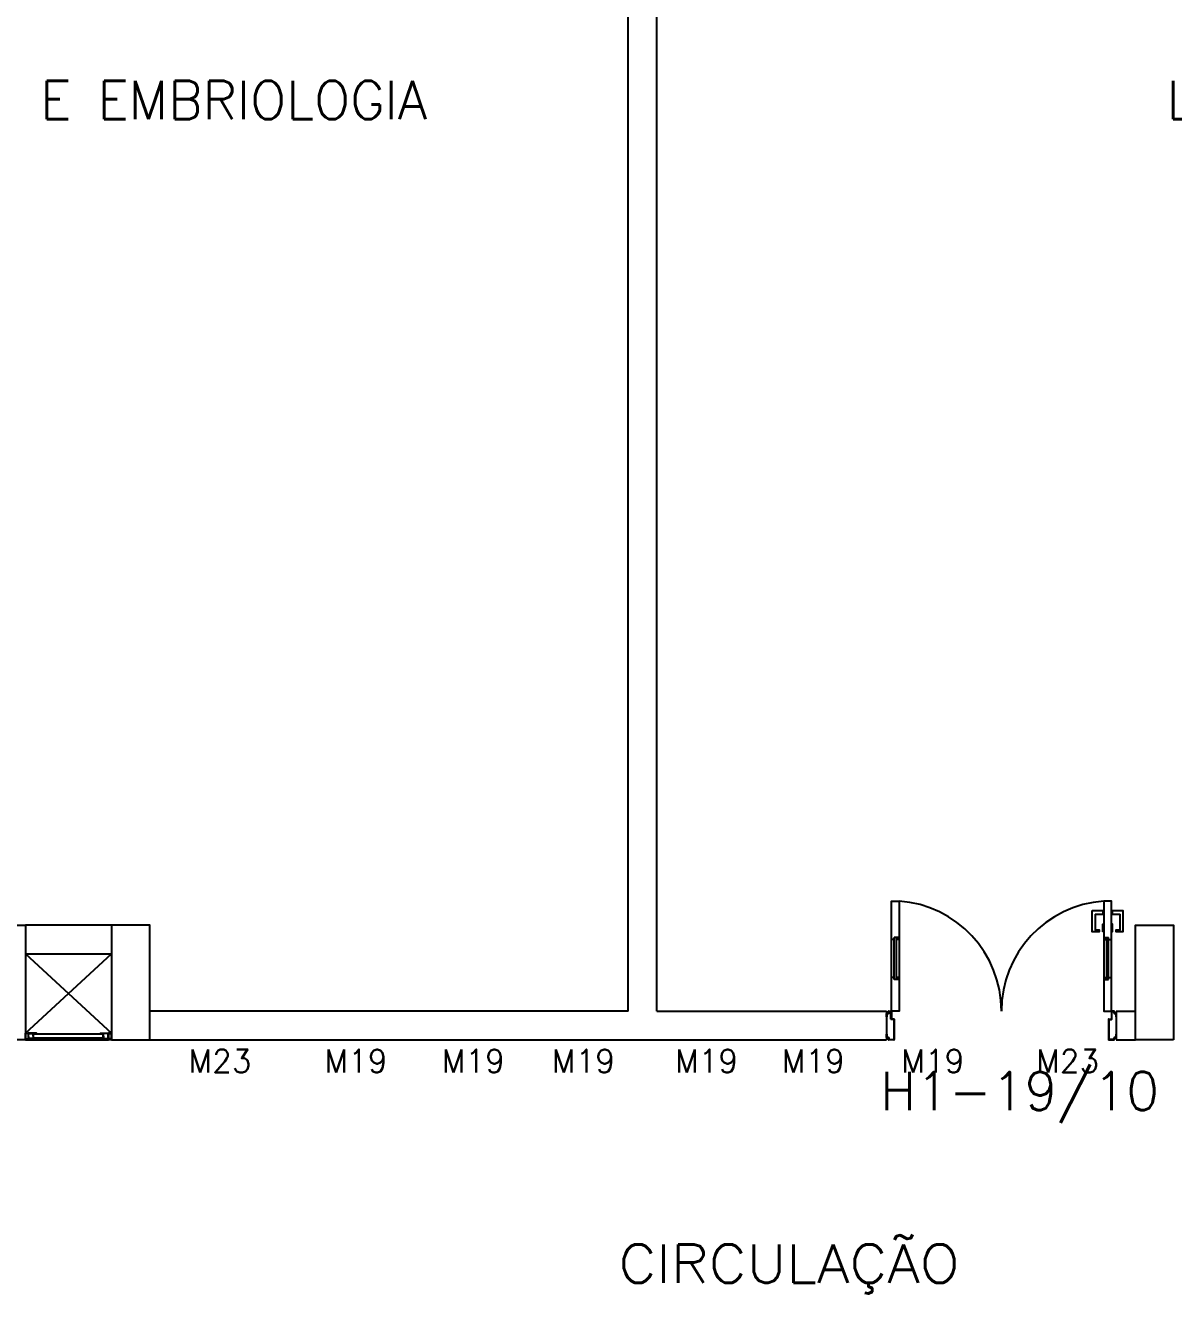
# Model space of a CAD drawing. Header units: millimetres. Extents: x 1887 to 2405, y 1100 to 1335.
# Drawn here: x 2229.36 to 2235.36, y 1231.4 to 1238.02 of the extents above; entities that cross this region are included whole.
import ezdxf

# ---------------------------------------------------------------- set-up
doc = ezdxf.new("R2010")
doc.units = ezdxf.units.MM
for name, color, linetype in [('AR-ALV', 2, 'Continuous'), ('AR-ESQ', 1, 'Continuous'), ('AR-ESTC', 3, 'Continuous'), ('AR-SHAFT', 1, 'Continuous'), ('AR-TXTCONG', 2, 'Continuous'), ('AR-TXTESQ1-CONG', 1, 'Continuous'), ('DT-ESQ-BAGUETE-C', 2, 'Continuous'), ('DT-ESQ-PERFIL CADEIRA-C', 2, 'Continuous'), ('DT-ESQ-PERFIL CADEIRA-V', 1, 'Continuous'), ('DT-ESQ-VENEZIANA-C', 2, 'Continuous'), ('DT-ESQ-VENEZIANA-V', 2, 'Continuous'), ('ENDEREÇO', 2, 'Continuous'), ('maçaneta', 1, 'Continuous'), ('mov', 1, 'Continuous'), ('PM-PERFIL U-C', 2, 'Continuous'), ('PM-VIDRO', 1, 'Continuous'), ('pm1', 2, 'Continuous'), ('pm2', 2, 'Continuous'), ('TEXTO', 2, 'Continuous')]:
    doc.layers.add(name, color=color, linetype=linetype)
doc.styles.add('S12', font='simplex.shx', dxfattribs={"width": 1.1, "height": 0.12})
doc.styles.add('S16', font='simplex.shx', dxfattribs={"width": 1.1, "height": 0.16})
doc.styles.add('UNB-100', font='simplex.shx', dxfattribs={"height": 0.2})
doc.styles.add('UNB1-100', font='simplex.shx', dxfattribs={"height": 0.2})

# ---------------------------------------------------------------- blocks, each defined once
blk = doc.blocks.new('EF01-P')
at = {"layer": 'DT-ESQ-BAGUETE-C', "ltscale": 0.1}
for points in [[(0.0015, 0.035), (0.015, 0.035), (0.015, 0.0335), (0.0015, 0.0335), (0.0015, 0.005), (0.015, 0.005), (0.015, 0.0035), (0.0015, 0.0035, -0.414214), (0, 0.005), (0, 0.0335, -0.414214)], [(0.4485, 0.035), (0.435, 0.035), (0.435, 0.0335), (0.4485, 0.0335), (0.4485, 0.005), (0.435, 0.005), (0.435, 0.0035), (0.4485, 0.0035, 0.414214), (0.45, 0.005), (0.45, 0.0335, 0.414214)]]:
    blk.add_lwpolyline(points, format="xyb", close=True, dxfattribs=at)
at = {"layer": 'DT-ESQ-PERFIL CADEIRA-C', "color": 2, "ltscale": 0.1}
for points in [[(0.01, 0.0015), (0.01, 0.003), (0.0015, 0.003, 1), (0.0015, 0), (0.015, 0, 0.414214), (0.0165, 0.0015), (0.0165, 0.0335), (0.043, 0.0335)], [(0.407, 0.0065), (0.432, 0.0065), (0.432, 0.0165), (0.4335, 0.0165), (0.4335, 0.0065, -0.414214), (0.432, 0.005), (0.407, 0.005), (0.3935, 0.005, -1), (0.3935, 0.008), (0.407, 0.008), (0.407, 0.02), (0.407, 0.032), (0.3935, 0.032, -1), (0.3935, 0.035), (0.407, 0.035), (0.4335, 0.035, -0.414214), (0.435, 0.0335), (0.435, 0.0015), (0.4485, 0.0015)]]:
    blk.add_lwpolyline(points, format="xyb", dxfattribs=at)
at = {"layer": 'DT-ESQ-PERFIL CADEIRA-C', "ltscale": 0.1}
for points in [[(0.043, 0.0065), (0.018, 0.0065), (0.018, 0.0165), (0.0165, 0.0165), (0.0165, 0.0065, 0.414214), (0.018, 0.005), (0.043, 0.005), (0.0565, 0.005, 1), (0.0565, 0.008), (0.043, 0.008), (0.043, 0.02), (0.043, 0.032), (0.0565, 0.032, 1), (0.0565, 0.035), (0.043, 0.035), (0.0165, 0.035, 0.414214), (0.015, 0.0335), (0.015, 0.0015), (0.0015, 0.0015)], [(0.0415, 0.02), (0.0415, 0.032, -0.414214), (0.043, 0.0335), (0.0565, 0.0335)], [(0.0415, 0.02), (0.0415, 0.008, 0.414214), (0.043, 0.0065), (0.0565, 0.0065)], [(0.4085, 0.02), (0.4085, 0.032, 0.414214), (0.407, 0.0335), (0.3935, 0.0335)], [(0.4085, 0.02), (0.4085, 0.008, -0.414214), (0.407, 0.0065), (0.3935, 0.0065)], [(0.44, 0.0015), (0.44, 0.003), (0.4485, 0.003, -1), (0.4485, 0), (0.435, 0, -0.414214), (0.4335, 0.0015), (0.4335, 0.0335), (0.407, 0.0335)]]:
    blk.add_lwpolyline(points, format="xyb", dxfattribs=at)
at = {"layer": 'DT-ESQ-PERFIL CADEIRA-V', "ltscale": 0.1}
blk.add_line((0.015, 0), (0.435, 0), dxfattribs=at)
at = {"layer": 'DT-ESQ-VENEZIANA-C', "ltscale": 0.1}
for p, q in [((0.043, 0.0105), (0.407, 0.0105)), ((0.043, 0.009), (0.407, 0.009))]:
    blk.add_line(p, q, dxfattribs=at)
at = {"layer": 'DT-ESQ-VENEZIANA-V', "ltscale": 0.1}
blk.add_line((0.043, 0.031), (0.407, 0.031), dxfattribs=at)
blk = doc.blocks.new('marco-d')
at = {"layer": 'PM-PERFIL U-C'}
for p, q in [((-0.0135, 0), (-0.0015, 0)), ((-0.025, -0.03), (-0.025, -0.0115)), ((-0.023, -0.03), (-0.025, -0.03)), ((-0.0235, -0.01), (-0.015, -0.01)), ((-0.0145, -0.012), (-0.023, -0.012)), ((-0.023, -0.012), (-0.023, -0.03)), ((-0.015, -0.01), (-0.015, -0.0015)), ((-0.002, -0.002), (-0.013, -0.002)), ((-0.013, -0.002), (-0.013, -0.0105)), ((-0.002, -0.0415), (-0.002, -0.002)), ((0.013, -0.043), (-0.0005, -0.043)), ((0, -0.0015), (0, -0.041)), ((0.0135, -0.041), (0, -0.041)), ((0.013, -0.043), (0.013, -0.148)), ((0.015, -0.0425), (0.015, -0.1485)), ((-0.025, -0.1385), (-0.025, -0.12)), ((-0.025, -0.12), (-0.023, -0.12)), ((-0.023, -0.12), (-0.023, -0.138)), ((-0.015, -0.14), (-0.0235, -0.14)), ((-0.023, -0.138), (-0.0145, -0.138)), ((-0.015, -0.1485), (-0.015, -0.14)), ((0.0135, -0.15), (-0.0135, -0.15)), ((-0.013, -0.1395), (-0.013, -0.148)), ((-0.013, -0.148), (0.013, -0.148))]:
    blk.add_line(p, q, dxfattribs=at)
for centre, start, end in [((-0.0135, -0.0015), 90, 180), ((-0.0015, -0.0015), 360, 90), ((-0.0235, -0.0115), 90, 180), ((-0.0145, -0.0105), 270, 0), ((-0.0005, -0.0415), 180, 270), ((0.0135, -0.0425), 0, 90), ((-0.0235, -0.1385), 180, 270), ((-0.0135, -0.1485), 180, 270), ((-0.0145, -0.1395), 0, 90), ((0.0135, -0.1485), 269.93864, 0)]:
    blk.add_arc(centre, 0.0015, start, end, dxfattribs=at)
blk = doc.blocks.new('marco-e')
at = {"layer": 'PM-PERFIL U-C'}
for p, q in [((-0.015, -0.0425), (-0.015, -0.1485)), ((-0.0135, -0.041), (0, -0.041)), ((-0.013, -0.043), (0.0005, -0.043)), ((-0.013, -0.043), (-0.013, -0.148)), ((0, -0.0015), (0, -0.041)), ((0.0135, 0), (0.0015, 0)), ((0.002, -0.0415), (0.002, -0.002)), ((0.002, -0.002), (0.013, -0.002)), ((0.013, -0.002), (0.013, -0.0105)), ((0.0145, -0.012), (0.023, -0.012)), ((0.015, -0.01), (0.015, -0.0015)), ((0.0235, -0.01), (0.015, -0.01)), ((0.023, -0.012), (0.023, -0.03)), ((0.023, -0.03), (0.025, -0.03)), ((0.025, -0.03), (0.025, -0.0115)), ((0.025, -0.12), (0.023, -0.12)), ((0.023, -0.12), (0.023, -0.138)), ((0.025, -0.1385), (0.025, -0.12)), ((-0.0135, -0.15), (0.0135, -0.15)), ((0.013, -0.148), (-0.013, -0.148)), ((0.013, -0.1395), (0.013, -0.148)), ((0.023, -0.138), (0.0145, -0.138)), ((0.015, -0.14), (0.0235, -0.14)), ((0.015, -0.1485), (0.015, -0.14))]:
    blk.add_line(p, q, dxfattribs=at)
for centre, start, end in [((-0.0135, -0.0425), 90, 180), ((0.0015, -0.0015), 90, 180), ((0.0005, -0.0415), 270, 0), ((0.0145, -0.0105), 180, 270), ((0.0135, -0.0015), 0, 90), ((0.0235, -0.0115), 0, 90), ((-0.0135, -0.1485), 180, 270.06136), ((0.0145, -0.1395), 90, 180), ((0.0135, -0.1485), 270, 0), ((0.0235, -0.1385), 270, 0)]:
    blk.add_arc(centre, 0.0015, start, end, dxfattribs=at)
blk = doc.blocks.new('PM6V')
at = {"layer": 'maçaneta'}
for points in [[(1.075, 0.675), (1.13, 0.675), (1.13, 0.655), (1.0915, 0.655, 0.414214), (1.09, 0.6535), (1.09, 0.575), (1.11, 0.575), (1.11, 0.565), (1.075, 0.565)], [(1.18, 0.675), (1.235, 0.675), (1.235, 0.565), (1.2, 0.565), (1.2, 0.575), (1.22, 0.575), (1.22, 0.6535, 0.414214), (1.2185, 0.655), (1.18, 0.655)]]:
    blk.add_lwpolyline(points, format="xyb", close=True, dxfattribs=at)
for points in [[(1.13, 0.565), (1.13, 0.605), (1.135, 0.605), (1.135, 0.565)], [(1.18, 0.565), (1.18, 0.605), (1.175, 0.605), (1.175, 0.565)]]:
    blk.add_lwpolyline(points, close=True, dxfattribs=at)
at = {"layer": 'mov'}
for centre, start, end in [((0.025, 0.1514), 359.86061, 86.01115), ((1.175, 0.1514), 93.98885, 180.13939)]:
    blk.add_arc(centre, 0.575, start, end, dxfattribs=at)
at = {"layer": 'PM-VIDRO'}
for p, q in [((0.04, 0.325), (0.04, 0.525)), ((0.05, 0.525), (0.05, 0.325)), ((1.15, 0.525), (1.15, 0.325)), ((1.16, 0.325), (1.16, 0.525))]:
    blk.add_line(p, q, dxfattribs=at)
at = {"layer": 'pm1'}
for p, q in [((0.065, 0.535), (0.04, 0.535)), ((0.04, 0.525), (0.04, 0.535)), ((0.05, 0.535), (0.05, 0.525)), ((0.065, 0.535), (0.065, 0.525)), ((1.135, 0.535), (1.135, 0.525)), ((1.135, 0.535), (1.16, 0.535)), ((1.15, 0.535), (1.15, 0.525)), ((1.16, 0.525), (1.16, 0.535)), ((0.04, 0.525), (0.025, 0.525)), ((0.065, 0.525), (0.05, 0.525)), ((1.135, 0.525), (1.15, 0.525)), ((1.16, 0.525), (1.175, 0.525)), ((0.04, 0.325), (0.025, 0.325)), ((0.04, 0.315), (0.04, 0.325)), ((0.065, 0.315), (0.04, 0.315)), ((0.065, 0.325), (0.05, 0.325)), ((0.05, 0.325), (0.05, 0.315)), ((0.065, 0.325), (0.065, 0.315)), ((1.135, 0.325), (1.135, 0.315)), ((1.135, 0.325), (1.15, 0.325)), ((1.135, 0.315), (1.16, 0.315)), ((1.15, 0.325), (1.15, 0.315)), ((1.16, 0.315), (1.16, 0.325)), ((1.16, 0.325), (1.175, 0.325))]:
    blk.add_line(p, q, dxfattribs=at)
for points in [[(0.025, 0.525), (0.025, 0.725), (0.065, 0.725), (0.065, 0.525)], [(1.175, 0.525), (1.175, 0.725), (1.135, 0.725), (1.135, 0.525)], [(0.065, 0.325), (0.065, 0.15), (0.025, 0.15), (0.025, 0.325)], [(1.135, 0.325), (1.135, 0.15), (1.175, 0.15), (1.175, 0.325)]]:
    blk.add_lwpolyline(points, dxfattribs=at)
at = {"layer": 'pm2'}
for p, q in [((0.025, 0.325), (0.025, 0.525)), ((0.065, 0.525), (0.065, 0.325)), ((1.135, 0.525), (1.135, 0.325)), ((1.175, 0.325), (1.175, 0.525))]:
    blk.add_line(p, q, dxfattribs=at)
at = {"layer": 'pm1'}
for name, p in [('marco-d', (0.025, 0.15)), ('marco-e', (1.175, 0.15))]:
    blk.add_blockref(name, p, dxfattribs=at)

msp = doc.modelspace()

# ---------------------------------------------------------------- linework, layer by layer
at = {"layer": 'AR-ALV'}
for p, q in [((2232.5097, 1233.3235), (2232.5097, 1241.0485)), ((2232.5097, 1232.8735), (2232.5097, 1241.0485)), ((2232.6597, 1232.8735), (2232.6597, 1241.0485)), ((2229.8097, 1233.3235), (2229.3597, 1233.3235)), ((2229.3597, 1233.1735), (2229.8097, 1233.1735)), ((2232.5097, 1232.8735), (2230.0097, 1232.8735)), ((2232.6597, 1232.8735), (2233.8597, 1232.8735)), ((2233.8597, 1232.8735), (2233.8597, 1232.7235)), ((2235.0597, 1232.8735), (2235.0597, 1232.7235)), ((2235.0597, 1232.8735), (2235.1597, 1232.8735)), ((2230.0097, 1232.7235), (2233.8597, 1232.7235)), ((2235.0597, 1232.7235), (2235.1597, 1232.7235))]:
    msp.add_line(p, q, dxfattribs=at)
at = {"layer": 'AR-ESTC'}
for points in [[(2229.3597, 1232.7235), (2229.1597, 1232.7235), (2229.1597, 1233.3235), (2229.3597, 1233.3235)], [(2229.8097, 1232.7235), (2230.0097, 1232.7235), (2230.0097, 1233.3235), (2229.8097, 1233.3235)], [(2235.3597, 1232.7235), (2235.1597, 1232.7235), (2235.1597, 1233.3235), (2235.3597, 1233.3235)]]:
    msp.add_lwpolyline(points, close=True, dxfattribs=at)
at = {"layer": 'AR-SHAFT'}
for p, q in [((2229.3597, 1233.1735), (2229.8092, 1232.758)), ((2229.3601, 1232.758), (2229.8097, 1233.1735))]:
    msp.add_line(p, q, dxfattribs=at)

# ---------------------------------------------------------------- block references
msp.add_blockref('PM6V', (2233.8597, 1232.7235))
at = {"layer": 'AR-ESQ'}
msp.add_blockref('EF01-P', (2229.3597, 1232.7235), dxfattribs=at)

# ---------------------------------------------------------------- texts
at = {"layer": 'AR-TXTCONG', "style": 'S16', "width": 1.1}
msp.add_text('CIRCULAÇÃO', height=0.2, rotation=0, dxfattribs=at).set_placement((2232.4591, 1231.455))
at = {"layer": 'AR-TXTESQ1-CONG', "style": 'S12'}
for s, p in [('M23', (2230.2122, 1232.5532)), ('M19', (2230.9228, 1232.5532)), ('M19', (2231.5355, 1232.5532)), ('M19', (2232.1113, 1232.5532)), ('M19', (2232.7546, 1232.5532)), ('M19', (2233.3121, 1232.5532)), ('M19', (2233.937, 1232.5532)), ('M23', (2234.6415, 1232.5532))]:
    msp.add_text(s, height=0.12, dxfattribs=at).set_placement(p)
at = {"layer": 'ENDEREÇO', "style": 'UNB1-100'}
msp.add_text('H1-19/10', height=0.2, dxfattribs=at).set_placement((2233.8259, 1232.3565))
at = {"layer": 'TEXTO', "style": 'UNB-100'}
for s, p in [('LABORATÓRIO DE HISTOLOGIA E EMBRIOLOGIA', (2225.4256, 1237.5332)), ('LABORATÓRIO DE FITOPATOLOGIA', (2235.3223, 1237.5332))]:
    msp.add_text(s, height=0.2, dxfattribs=at).set_placement(p)

doc.saveas('drawing.dxf')
